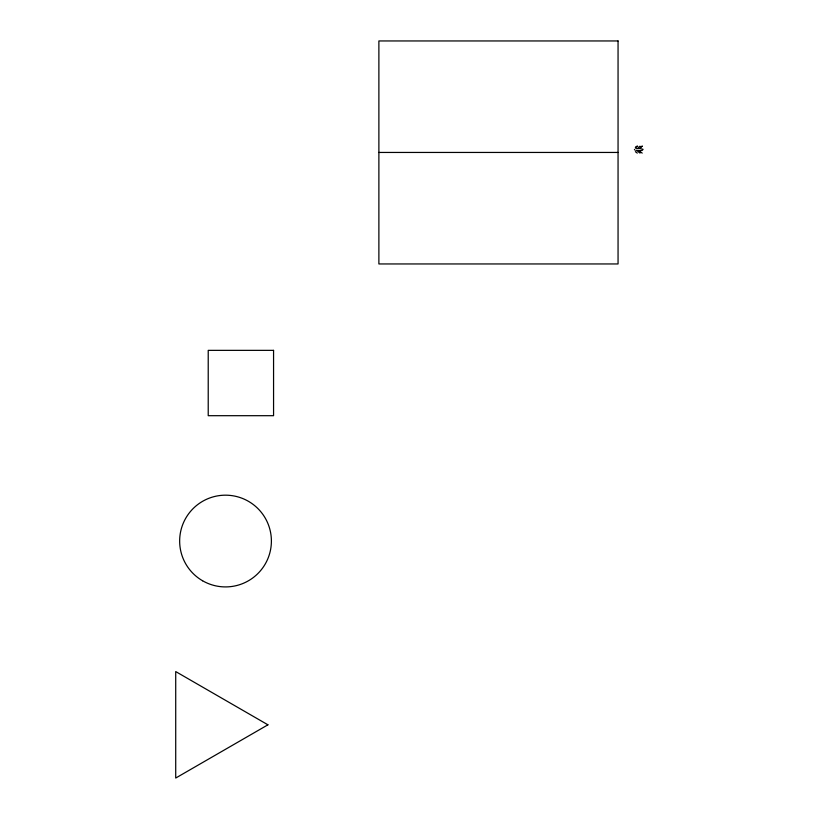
<?xml version="1.0" encoding="UTF-8"?>
<svg xmlns="http://www.w3.org/2000/svg" width="819" height="819" viewBox="0 0 819 819"><rect width="100%" height="100%" fill="white"/><g stroke="black" fill="none" stroke-linecap="round" stroke-linejoin="round"><path stroke-width="1.23" d="M635.749 148.689L640.263 148.556L643.099 149.324L642.219 150.389L638.196 150.819L638.165 151.71L640.048 153.102M640.315 151.71L640.356 150.727L640.253 151.72L642.209 153.102M634.5 149.918L634.5 149.375M640.048 146.191L638.114 147.543L638.196 148.474M378.88 152.447L618.058 152.447M638.134 150.819L635.749 150.604M635.39 151.71L637.284 153.102M637.243 146.14L635.339 147.543L637.264 146.171M642.168 146.14L640.263 147.543L640.294 148.556L640.315 147.584L642.209 146.191M267.926 724.815L175.716 778.05L175.716 671.57L267.926 724.815M618.058 40.95L378.88 40.95L378.88 263.953L618.058 263.953L618.058 40.95M273.566 350.358L208.221 350.358L208.221 415.694L273.566 415.694L273.566 350.358M202.59 580.773A45.874 45.874 0 0 0 271.396 541.052A45.874 45.874 0 0 0 202.59 501.32A45.874 45.874 0 0 0 202.59 580.773"/></g></svg>
